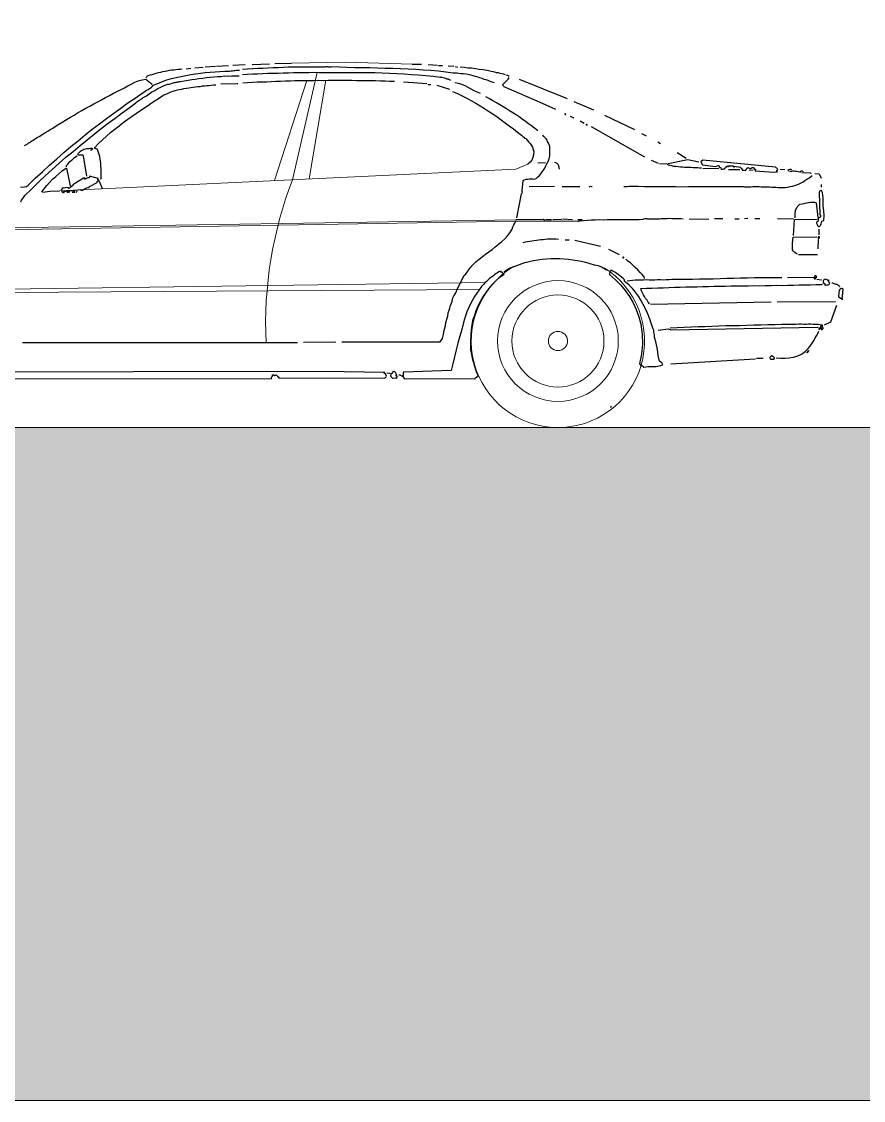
# Model space of a CAD drawing. Header units: metres. Extents: x -45 to 1930, y -347 to 488.
# Drawn here: x 180.953 to 184.207, y -146.249 to -142.077 of the extents above; entities that cross this region are included whole.
import ezdxf

# ---------------------------------------------------------------- set-up
doc = ezdxf.new("R2010")
doc.units = ezdxf.units.M
doc.layers.add('FLOATINGWINDOWS', color=2, linetype='Continuous', plot=False)
doc.layers.add('SRAFY', color=3, linetype='Continuous')
doc.layers.add('ZDIVO', color=1, linetype='Continuous')

# ---------------------------------------------------------------- blocks, each defined once
blk = doc.blocks.new('BMW5-BOK')
at = {"lineweight": 0}
for p, q in [((2.5086, 0.9502), (2.6337, 1.3373)), ((2.6739, 1.3675), (2.5791, 0.9536)), ((2.6435, 0.9566), (2.7071, 1.338)), ((3.4414, 0.9944), (3.4888, 1.014)), ((1.6779, 0.9108), (3.4414, 0.9944)), ((3.4421, 0.7929), (1.4567, 0.7598)), ((3.4429, 0.7977), (1.4711, 0.7676)), ((3.3241, 0.556), (1.472, 0.5299)), ((1.4718, 0.5172), (3.3004, 0.5284))]:
    blk.add_line(p, q, dxfattribs=at)
for points in [[(1.5266, 0.9256), (1.5346, 0.9247), (1.5426, 0.9254), (1.5506, 0.9276), (1.557, 0.9324), (1.5845, 0.9591), (1.6119, 0.9843), (1.6394, 1.0094), (1.6676, 1.0337), (1.695, 1.0581), (1.7224, 1.0817), (1.7499, 1.1044), (1.7773, 1.1264), (1.8047, 1.1484), (1.8321, 1.1696), (1.8602, 1.1907), (1.8876, 1.2111), (1.915, 1.2307), (1.9424, 1.2503), (1.9705, 1.269), (1.9979, 1.2878), (2.0035, 1.2917), (2.0091, 1.2956), (2.0148, 1.2996), (2.0204, 1.3027), (2.026, 1.3066), (2.0317, 1.3105), (2.0365, 1.3144), (2.0406, 1.3192), (2.0582, 1.3261), (2.0758, 1.3331), (2.0935, 1.3392), (2.1111, 1.3446), (2.1295, 1.3491), (2.1479, 1.3529), (2.1662, 1.3566), (2.1854, 1.3604), (2.2038, 1.3633), (2.223, 1.3654), (2.2413, 1.3676), (2.2605, 1.3689), (2.2797, 1.3703), (2.298, 1.3716), (2.3172, 1.373), (2.3355, 1.3736), (2.3411, 1.3743), (2.3467, 1.375), (2.3515, 1.3757), (2.3563, 1.3764), (2.3619, 1.3772), (2.3667, 1.3771), (2.3715, 1.3771), (2.3742, 1.3766)], [(2.0114, 1.3475), (2.0138, 1.3498), (2.0155, 1.3522), (2.0179, 1.3546), (2.0211, 1.3561), (2.0283, 1.3584), (2.0363, 1.3607), (2.0443, 1.363), (2.0523, 1.3653), (2.0603, 1.3676), (2.0691, 1.3691), (2.0771, 1.3713), (2.0859, 1.3728), (2.0939, 1.3751), (2.1027, 1.3766), (2.1107, 1.3781), (2.1195, 1.3788), (2.1275, 1.3803), (2.1363, 1.3809), (2.1443, 1.3816), (2.1522, 1.3823)], [(2.1681, 1.3821), (2.1857, 1.3851)], [(2.2017, 1.3864), (2.2336, 1.3892)], [(2.2416, 1.3899), (2.2816, 1.3926)], [(2.2855, 1.3925), (2.331, 1.3951)], [(2.3478, 1.3965), (2.3957, 1.3991)], [(3.3589, 1.3275), (3.351, 1.3308), (3.3431, 1.3333), (3.3351, 1.3365), (3.3272, 1.3391), (3.3192, 1.3416), (3.3113, 1.3448), (3.3034, 1.3473), (3.2962, 1.3506), (3.2867, 1.3532), (3.2772, 1.3557), (3.2676, 1.3574), (3.2581, 1.3599), (3.2485, 1.3616), (3.239, 1.3625), (3.2294, 1.3634), (3.2198, 1.3636), (3.2151, 1.3652), (3.2103, 1.3661), (3.2055, 1.3654), (3.1999, 1.3654), (3.1712, 1.369), (3.1426, 1.3726), (3.1131, 1.3754), (3.0844, 1.3773), (3.0549, 1.3793), (3.0255, 1.3805), (2.996, 1.3817), (2.9665, 1.3829), (2.937, 1.384), (2.9067, 1.3844), (2.8772, 1.3856), (2.8477, 1.386), (2.8182, 1.3864), (2.7887, 1.3876), (2.7592, 1.3887), (2.7297, 1.3899), (2.7265, 1.3892), (2.7225, 1.3884), (2.7201, 1.3885), (2.7169, 1.3893), (2.7138, 1.3901), (2.7106, 1.3902), (2.7074, 1.3894), (2.7042, 1.3887), (2.6842, 1.3889), (2.6635, 1.3892), (2.6436, 1.3886), (2.6236, 1.3889), (2.6037, 1.3884), (2.5837, 1.3886), (2.5638, 1.3881), (2.5438, 1.3876), (2.5239, 1.3862), (2.504, 1.3857), (2.484, 1.3852), (2.464, 1.3838), (2.4441, 1.3833), (2.4249, 1.382), (2.405, 1.3806), (2.385, 1.3793)], [(2.4228, 1.3987), (2.4898, 1.401)], [(2.5098, 1.4032), (2.5752, 1.4047)], [(3.0409, 1.4002), (3.0776, 1.3997)], [(3.1389, 1.3957), (3.103, 1.3978)], [(3.1429, 1.3949), (3.1588, 1.3947)], [(3.2026, 1.3909), (3.1803, 1.392)], [(3.2074, 1.3908), (3.2169, 1.3883)], [(3.4016, 1.3596), (3.3952, 1.3613), (3.3881, 1.363), (3.3817, 1.3647), (3.3746, 1.3663), (3.3674, 1.3672), (3.3603, 1.3689), (3.3539, 1.3706), (3.3467, 1.3723), (3.3308, 1.3757), (3.3157, 1.3783), (3.3006, 1.3801), (3.2863, 1.3827), (3.2711, 1.3845), (3.2568, 1.3854), (3.2425, 1.3872), (3.2273, 1.3882)], [(1.5283, 0.8681), (1.5315, 0.8745), (1.5364, 0.8808), (1.5405, 0.8863), (1.5445, 0.8926), (1.5704, 0.9186), (1.5962, 0.9438), (1.6229, 0.969), (1.6495, 0.9934), (1.6761, 1.0169), (1.7028, 1.0405), (1.7302, 1.0632), (1.7576, 1.086), (1.785, 1.108), (1.8116, 1.13), (1.839, 1.1511), (1.8664, 1.1715), (1.893, 1.1919), (1.9203, 1.2123), (1.9469, 1.2319), (1.9735, 1.2507), (1.9775, 1.2546), (1.9807, 1.2578), (1.9848, 1.2601), (1.988, 1.2624), (1.992, 1.2648), (1.9952, 1.2663), (1.9984, 1.2687), (2.0016, 1.271), (2.0137, 1.278), (2.025, 1.2859), (2.0354, 1.2929), (2.0467, 1.2991), (2.0579, 1.3062), (2.07, 1.3116), (2.0828, 1.3178), (2.0964, 1.3224), (2.1028, 1.3231), (2.1076, 1.3247), (2.1132, 1.3262), (2.118, 1.3277), (2.1213, 1.3293), (2.1253, 1.33), (2.1284, 1.3308), (2.1324, 1.3307), (2.1356, 1.3315), (2.1396, 1.3322), (2.1428, 1.333), (2.146, 1.3337), (2.1604, 1.3359), (2.1748, 1.3381), (2.1891, 1.3404), (2.2027, 1.3426), (2.2171, 1.3448), (2.2315, 1.3462), (2.2459, 1.3484), (2.2602, 1.3498), (2.2746, 1.3512), (2.2882, 1.3526), (2.3026, 1.3532), (2.3169, 1.3546), (2.3305, 1.3545), (2.3448, 1.3551), (2.3592, 1.3549), (2.3728, 1.3547)], [(1.5422, 1.0864), (1.5479, 1.0888), (1.5527, 1.0911), (1.5575, 1.0942), (1.5615, 1.0973), (1.5664, 1.1005), (1.5712, 1.1044), (1.576, 1.1067), (1.5808, 1.1099), (1.5913, 1.1161), (1.6018, 1.1224), (1.6114, 1.1286), (1.6218, 1.1348), (1.6323, 1.1411), (1.6419, 1.1473), (1.6516, 1.1528), (1.6612, 1.159), (1.6757, 1.1684), (1.691, 1.177), (1.7055, 1.1864), (1.7207, 1.195), (1.7352, 1.2035), (1.7505, 1.2129), (1.7649, 1.2215), (1.7802, 1.2301), (1.7955, 1.2378), (1.8107, 1.2464), (1.826, 1.255), (1.8405, 1.2628), (1.8557, 1.2713), (1.8718, 1.2791), (1.887, 1.2877), (1.9023, 1.2955), (1.9159, 1.3017), (1.9288, 1.3087), (1.9424, 1.3165), (1.9553, 1.3235), (1.9689, 1.3305), (1.9826, 1.3359), (1.997, 1.3397), (2.0114, 1.3419), (2.0311, 1.3265), (2.0319, 1.3257), (2.0334, 1.3249), (2.0342, 1.3233), (2.035, 1.3216)], [(3.19, 1.3377), (3.1852, 1.3393), (3.1805, 1.3418), (3.1757, 1.3426), (3.1709, 1.3443), (3.1662, 1.3459), (3.1606, 1.3468), (3.1558, 1.3485), (3.1502, 1.3493), (3.1224, 1.3529), (3.0937, 1.3557), (3.0658, 1.3576), (3.038, 1.3596), (3.01, 1.3615), (2.9814, 1.3635), (2.9535, 1.3639), (2.9256, 1.365), (2.8977, 1.3662), (2.8698, 1.3666), (2.8419, 1.3669), (2.8139, 1.3665), (2.786, 1.3668), (2.7573, 1.3672), (2.7294, 1.3668), (2.7015, 1.3672), (2.6815, 1.3674), (2.6616, 1.3677), (2.6417, 1.3671), (2.6218, 1.3674), (2.6026, 1.3669), (2.5826, 1.3663), (2.5627, 1.3658), (2.5428, 1.366), (2.5228, 1.3647), (2.5037, 1.3642), (2.4837, 1.3636), (2.4638, 1.3631), (2.4438, 1.3617), (2.4247, 1.3612), (2.4047, 1.3599), (2.3848, 1.3593)], [(2.3868, 1.3282), (2.4051, 1.3296), (2.4235, 1.3301), (2.4418, 1.3315), (2.4602, 1.332), (2.4777, 1.3326), (2.4961, 1.3339), (2.5145, 1.3345), (2.5328, 1.3351), (2.5512, 1.3356), (2.5695, 1.3362), (2.5878, 1.3367), (2.6062, 1.3365), (2.6245, 1.3371), (2.6429, 1.3376), (2.6612, 1.3374), (2.6796, 1.338), (2.6979, 1.3377), (2.7163, 1.3383), (2.7346, 1.338), (2.7529, 1.3378), (2.7713, 1.3383), (2.7896, 1.3381), (2.808, 1.3378), (2.8263, 1.3376), (2.8446, 1.3374), (2.863, 1.3371), (2.8813, 1.3369), (2.8997, 1.3366), (2.918, 1.3364), (2.9364, 1.3354), (2.9547, 1.3351), (2.973, 1.3349)], [(3.5968, 1.2247), (3.5445, 1.2477), (3.397, 1.3126), (3.3954, 1.3142), (3.3939, 1.3167), (3.3923, 1.3191), (3.3916, 1.3215), (3.4118, 1.3427), (3.4158, 1.349)], [(3.4064, 1.358), (3.4072, 1.358), (3.4088, 1.3579), (3.4104, 1.3579), (3.4119, 1.3571), (3.4127, 1.3563), (3.4127, 1.3555), (3.4143, 1.3547), (3.4159, 1.3539)], [(3.642, 1.2663), (3.4556, 1.3406)], [(1.8364, 0.955), (1.8364, 0.955), (1.8372, 0.9566), (1.8389, 0.9574), (1.8396, 0.9582), (1.8392, 0.9861), (1.838, 1.0156), (1.8336, 1.0436), (1.8252, 1.07), (1.8236, 1.0716), (1.8212, 1.0724), (1.8188, 1.0733), (1.8156, 1.0741), (1.8149, 1.0741), (1.8149, 1.0749), (1.8149, 1.0765), (1.8141, 1.0781), (1.8287, 1.0931), (1.844, 1.108), (1.8602, 1.1221), (1.8755, 1.1355), (1.8916, 1.1489), (1.9085, 1.1622), (1.9246, 1.1748), (1.9415, 1.1873), (1.9585, 1.199), (1.9753, 1.2108), (1.993, 1.2225), (2.0099, 1.2342), (2.0268, 1.2452), (2.0437, 1.2569), (2.0606, 1.2679), (2.0775, 1.2788), (2.0847, 1.2827), (2.0928, 1.2858), (2.1008, 1.2897), (2.1088, 1.2928), (2.1168, 1.2958), (2.1248, 1.2981), (2.1336, 1.3004), (2.1416, 1.3019), (2.1504, 1.3034), (2.1592, 1.3057), (2.1688, 1.3071), (2.1776, 1.3086), (2.1863, 1.3101), (2.1951, 1.3108), (2.2039, 1.3122), (2.2127, 1.3137), (2.2215, 1.3144), (2.2303, 1.3159), (2.2391, 1.3166), (2.247, 1.3173), (2.2558, 1.318), (2.2646, 1.3194), (2.2734, 1.3201), (2.2822, 1.3208)], [(2.3022, 1.3237), (2.3644, 1.3253), (2.3644, 1.3253), (2.366, 1.3261), (2.3668, 1.3261), (2.3668, 1.3261)], [(3.0981, 1.3237), (3.0081, 1.3312)], [(3.1021, 1.322), (3.114, 1.3219)], [(3.1863, 1.3026), (3.1379, 1.3176)], [(3.1974, 1.2945), (3.2164, 1.2863), (3.2346, 1.2773), (3.2529, 1.2683), (3.2703, 1.2585), (3.2877, 1.2494), (3.3043, 1.2389), (3.321, 1.2291), (3.3368, 1.2185), (3.3534, 1.2079), (3.3692, 1.1966), (3.385, 1.1852), (3.4008, 1.1738), (3.4166, 1.1616), (3.4324, 1.1503), (3.4482, 1.1373), (3.4639, 1.1251), (3.4687, 1.1211), (3.4726, 1.1178), (3.4758, 1.1146), (3.4805, 1.1122), (3.486, 1.1065), (3.4915, 1.1001), (3.497, 1.0936), (3.5025, 1.0863), (3.5064, 1.0791), (3.5095, 1.0703), (3.511, 1.0615), (3.5108, 1.0512), (3.5075, 1.0392), (3.5034, 1.0289), (3.4977, 1.021), (3.4888, 1.014)], [(3.3058, 1.2867), (3.2931, 1.2916), (3.2812, 1.2974), (3.2693, 1.3039), (3.2574, 1.3104), (3.2455, 1.3162), (3.2328, 1.3219), (3.2201, 1.3261), (3.2066, 1.3287)], [(3.5264, 1.1427), (3.5145, 1.1524), (3.5027, 1.1613), (3.4909, 1.1702), (3.479, 1.1791), (3.4671, 1.1881), (3.4553, 1.1962), (3.4427, 1.2044), (3.4308, 1.2125), (3.4181, 1.2198), (3.4055, 1.228), (3.3928, 1.2353), (3.3801, 1.2435), (3.3667, 1.2508), (3.3532, 1.2582), (3.3398, 1.2663), (3.3263, 1.2737)], [(3.7435, 1.222), (3.6674, 1.2541)], [(3.6349, 1.2058), (3.6349, 1.2066), (3.6341, 1.2074), (3.6325, 1.2082), (3.6309, 1.2091), (3.6317, 1.2075), (3.6325, 1.2067), (3.6333, 1.2059), (3.6349, 1.2058)], [(3.6666, 1.1919), (3.6666, 1.1919), (3.665, 1.1927), (3.6642, 1.1927), (3.6634, 1.1927), (3.6531, 1.1984)], [(3.7062, 1.1714), (3.6903, 1.1796)], [(3.902, 1.1465), (3.7863, 1.2023)], [(3.7181, 1.1649), (3.7173, 1.1657), (3.7173, 1.1665), (3.7157, 1.1673), (3.7141, 1.1681), (3.7141, 1.1665), (3.7149, 1.1657), (3.7165, 1.1649), (3.7181, 1.1649)], [(3.9413, 1.0407), (3.7339, 1.1575)], [(3.9472, 1.122), (3.929, 1.131)], [(3.4454, 0.8056), (3.4634, 0.8995), (3.465, 0.9003), (3.4658, 0.9018), (3.4666, 0.9034), (3.4674, 0.905), (3.4667, 0.9066), (3.4667, 0.9082), (3.4667, 0.909), (3.4659, 0.9106), (3.4704, 0.9504), (3.4761, 0.9535), (3.4816, 0.9551), (3.4881, 0.9558), (3.4944, 0.9565), (3.5008, 0.9564), (3.508, 0.9563), (3.5144, 0.9562), (3.5208, 0.9577), (3.5264, 0.964), (3.5329, 0.9703), (3.5386, 0.9767), (3.5442, 0.9837), (3.5491, 0.9909), (3.554, 0.9987), (3.5581, 1.0067), (3.5614, 1.0154), (3.5696, 1.0296), (3.5738, 1.0455), (3.574, 1.0631), (3.5734, 1.0814), (3.5703, 1.0878), (3.568, 1.0943), (3.5649, 1.1007), (3.5626, 1.1063), (3.5587, 1.1111), (3.5555, 1.1159), (3.5508, 1.1208), (3.5461, 1.1256)], [(4.0018, 1.0926), (3.9907, 1.0983)], [(1.7055, 1.0038), (1.7055, 1.0046), (1.7055, 1.0062), (1.7055, 1.007), (1.7055, 1.0078), (1.7096, 1.0133), (1.7136, 1.0188), (1.7185, 1.0235), (1.7233, 1.0282), (1.729, 1.0329), (1.7346, 1.0377), (1.7403, 1.0416), (1.7459, 1.0455)], [(1.784, 0.9669), (1.7714, 1.0459), (1.7706, 1.0468), (1.7699, 1.0476), (1.769, 1.0476), (1.7683, 1.0484), (1.7515, 1.0478), (1.7515, 1.0478), (1.7507, 1.0486), (1.7499, 1.0494), (1.7492, 1.051), (1.7516, 1.0558), (1.7549, 1.0605), (1.7589, 1.0636), (1.7629, 1.0668), (1.7677, 1.0691), (1.7726, 1.0715), (1.7782, 1.073), (1.7838, 1.0745), (1.7893, 1.0744), (1.7933, 1.0744), (1.7973, 1.0751), (1.8013, 1.0759), (1.8029, 1.0751), (1.8037, 1.0742), (1.8053, 1.0726), (1.8052, 1.071), (1.8036, 1.0695), (1.802, 1.0687), (1.7996, 1.0671), (1.798, 1.0656)], [(4.1008, 1.0355), (4.066, 1.0575)], [(3.5271, 1.019), (3.5567, 1.0194)], [(3.6106, 0.9948), (3.6083, 1.0076), (3.6052, 1.0124), (3.6013, 1.0165), (3.5965, 1.0189), (3.591, 1.0198)], [(3.9929, 1.0161), (3.9659, 1.0284)], [(3.9976, 1.0145), (4.0256, 1.0165)], [(4.1601, 0.998), (4.1521, 0.9981), (4.1442, 0.999), (4.1354, 0.9991), (4.1274, 0.9992), (4.1195, 1.0001), (4.1107, 1.0003), (4.1027, 1.0004), (4.094, 1.0013), (4.086, 1.0014), (4.078, 1.0023), (4.0692, 1.0032), (4.0613, 1.0041), (4.0533, 1.005), (4.0454, 1.0067), (4.0374, 1.0084), (4.0295, 1.0109), (4.0295, 1.0125), (4.0295, 1.0141), (4.0303, 1.0156), (4.0312, 1.0164), (4.1071, 1.0314), (4.1493, 1.0229)], [(4.439, 0.9824), (4.4534, 0.9838), (4.4526, 0.9838), (4.4518, 0.9838), (4.4502, 0.9846), (4.4494, 0.9854), (4.4551, 0.9933), (4.4536, 0.9958), (4.4512, 0.9982), (4.4488, 0.9998), (4.4457, 1.0015), (4.1653, 1.029), (4.1572, 1.0228), (4.1635, 1.0115), (4.2144, 1.0045), (4.2248, 1.0083), (4.2264, 1.0075), (4.228, 1.0067), (4.228, 1.0043), (4.2287, 1.0019), (4.2303, 1.0011), (4.2311, 1.0011), (4.2327, 1.0002), (4.2343, 0.9994), (4.2343, 0.9978), (4.2351, 0.9978), (4.2351, 0.9978), (4.2342, 0.9962), (4.2382, 0.9946), (4.2422, 0.9946), (4.2462, 0.9953), (4.2502, 0.9952), (4.2494, 0.9976), (4.2502, 0.9984), (4.2518, 1), (4.2542, 1.0008), (4.2551, 1.0015), (4.2559, 1.0031), (4.2559, 1.0047), (4.2567, 1.0063), (4.2583, 1.0063), (4.2599, 1.0055), (4.2615, 1.0047), (4.2622, 1.0039), (4.2655, 1.007), (4.2703, 1.0077), (4.2751, 1.0077), (4.2798, 1.0076), (4.283, 1.0068), (4.2838, 1.0051), (4.2846, 1.0028), (4.2853, 1.0004), (4.2862, 1.0011), (4.2862, 1.0027), (4.2862, 1.0043), (4.2862, 1.0059), (4.3101, 1.0016), (4.3109, 1.0008), (4.3117, 1), (4.3124, 0.9984), (4.3132, 0.9976), (4.314, 0.996), (4.3148, 0.9952), (4.3172, 0.9951), (4.3188, 0.9943), (4.3188, 0.9927), (4.3187, 0.9919), (4.3179, 0.9911), (4.3163, 0.9904), (4.3315, 0.9894), (4.3307, 0.9918), (4.3315, 0.9934), (4.3331, 0.9941), (4.3355, 0.9949), (4.3388, 1.0013), (4.3483, 0.9972), (4.3499, 0.9971), (4.3515, 0.9979), (4.3531, 0.9987), (4.3539, 1.0002), (4.3555, 1.001), (4.3579, 1.001), (4.3595, 1.001), (4.3619, 1.0001), (4.3619, 1.0001), (4.3619, 0.9985), (4.3619, 0.9978), (4.3627, 0.997), (4.3634, 0.9954), (4.3642, 0.9945), (4.3666, 0.9945), (4.3682, 0.9937), (4.369, 0.9921), (4.3682, 0.9913), (4.3674, 0.9897), (4.3673, 0.9881), (4.439, 0.9824)], [(1.6093, 0.9069), (1.6182, 0.9188), (1.6288, 0.9306), (1.6393, 0.9432), (1.6514, 0.955), (1.6635, 0.9661), (1.6764, 0.977), (1.6885, 0.9873), (1.7006, 0.9967), (1.7022, 0.9974), (1.7038, 0.9982), (1.7046, 0.9982), (1.7054, 0.9982), (1.7197, 0.9302)], [(1.6922, 0.9043), (1.6938, 0.9042), (1.6946, 0.905), (1.6962, 0.905), (1.6978, 0.905), (1.697, 0.9058), (1.6954, 0.9066), (1.6938, 0.9066), (1.6931, 0.9082), (1.7577, 0.9162), (1.7585, 0.9146), (1.7601, 0.9137), (1.7625, 0.9129), (1.7641, 0.9121), (1.7673, 0.9136), (1.7705, 0.9152), (1.7737, 0.9175), (1.7769, 0.9191), (1.7802, 0.9214), (1.7834, 0.9222), (1.7874, 0.923), (1.7921, 0.9229), (1.7929, 0.9237), (1.7929, 0.9245), (1.7938, 0.9253), (1.7938, 0.9269), (1.8235, 0.9432), (1.8235, 0.944), (1.8235, 0.9448), (1.8236, 0.9464), (1.8244, 0.948), (1.826, 0.948), (1.8276, 0.9488), (1.8284, 0.9487), (1.83, 0.9487), (1.8308, 0.9503), (1.83, 0.9519), (1.8276, 0.9527), (1.8268, 0.9535), (1.826, 0.9544), (1.8261, 0.956), (1.8269, 0.9567), (1.8269, 0.9583), (1.7943, 0.9667), (1.7943, 0.9659), (1.7943, 0.9651), (1.7935, 0.9635), (1.7934, 0.9628), (1.7927, 0.962), (1.791, 0.9612), (1.7887, 0.9612), (1.7871, 0.9612), (1.7766, 0.955), (1.775, 0.9558), (1.775, 0.9566), (1.7758, 0.9582), (1.7767, 0.959), (1.7751, 0.959), (1.7743, 0.959), (1.7727, 0.959), (1.7711, 0.9591), (1.7293, 0.9333), (1.7293, 0.9325), (1.7293, 0.9317), (1.7292, 0.9301), (1.7276, 0.9293), (1.7276, 0.9293), (1.726, 0.9286), (1.7252, 0.9277), (1.7244, 0.9278), (1.714, 0.9199), (1.7131, 0.9199), (1.7124, 0.9208), (1.7116, 0.9223), (1.7124, 0.9239), (1.6868, 0.9203), (1.6868, 0.9203), (1.6884, 0.9211), (1.6892, 0.9218), (1.6901, 0.9218), (1.69, 0.9186), (1.6884, 0.9171), (1.686, 0.9155), (1.6844, 0.9132), (1.6851, 0.9107), (1.6867, 0.9083), (1.6883, 0.9059), (1.6906, 0.9043), (1.6906, 0.9043), (1.6914, 0.9043), (1.6922, 0.9043), (1.6922, 0.9043)], [(3.8601, 0.9278), (3.8665, 0.9277), (3.8737, 0.9276), (3.8801, 0.9283), (3.8872, 0.9282), (3.8944, 0.9289), (3.9008, 0.9289), (3.908, 0.9288), (3.9144, 0.9279), (3.9391, 0.9275), (3.963, 0.9272), (3.9877, 0.9269), (4.0116, 0.9274), (4.0364, 0.9271), (4.0603, 0.9268), (4.085, 0.9265), (4.1089, 0.9269), (4.1337, 0.9266), (4.1576, 0.9271), (4.1823, 0.9268), (4.2062, 0.9273), (4.231, 0.9269), (4.2549, 0.9274), (4.2796, 0.9271), (4.3043, 0.9276), (4.3099, 0.9267), (4.3147, 0.9266), (4.3203, 0.9266), (4.325, 0.9257), (4.333, 0.9264), (4.3418, 0.9263), (4.3498, 0.9262), (4.3585, 0.9269), (4.3665, 0.9268), (4.3745, 0.9267), (4.3825, 0.9266), (4.3905, 0.9265), (4.3984, 0.9263), (4.4064, 0.9262), (4.4152, 0.9261), (4.4232, 0.926), (4.4311, 0.9251), (4.4391, 0.925), (4.4471, 0.9249), (4.455, 0.924), (4.4646, 0.9231), (4.4749, 0.9229), (4.4845, 0.9236), (4.4933, 0.9251), (4.5029, 0.9266), (4.5117, 0.9289), (4.5205, 0.9311), (4.5285, 0.9342), (4.5373, 0.9381), (4.5446, 0.942), (4.5526, 0.9459), (4.5598, 0.9505), (4.5671, 0.9552), (4.5743, 0.9599), (4.5807, 0.9646), (4.5872, 0.9701)], [(4.1649, 0.9971), (4.2263, 0.9987)], [(4.2645, 0.9934), (4.3084, 0.9929)], [(4.3442, 0.99), (4.3594, 0.9922)], [(4.4814, 0.9922), (4.4639, 0.9932)], [(4.4981, 0.9864), (4.4965, 0.9872), (4.4957, 0.988), (4.4958, 0.9888), (4.495, 0.9904), (4.4966, 0.9936), (4.5006, 0.9943), (4.5046, 0.9943), (4.5078, 0.9927)], [(4.5013, 0.9848), (4.5053, 0.9863), (4.5093, 0.9871), (4.5133, 0.9878), (4.5181, 0.9877), (4.5228, 0.9869), (4.5276, 0.986), (4.5332, 0.9852), (4.5379, 0.9843)], [(4.5435, 0.9826), (4.5427, 0.9827), (4.5419, 0.9834), (4.5419, 0.985), (4.5419, 0.9858), (4.5444, 0.9874), (4.5475, 0.9874), (4.5507, 0.9865), (4.5531, 0.9857)], [(4.5475, 0.981), (4.5809, 0.9806), (4.5818, 0.9806), (4.5825, 0.9797), (4.5833, 0.9781), (4.5841, 0.9781)], [(4.6237, 0.9577), (4.6175, 0.9721), (4.6175, 0.9721), (4.6168, 0.9729), (4.6159, 0.9737), (4.6152, 0.9746), (4.5984, 0.9756)], [(1.8444, 0.9187), (1.8331, 0.9463)], [(3.4933, 0.927), (3.5914, 0.9281)], [(3.6209, 0.9277), (3.6894, 0.9276)], [(3.7253, 0.9264), (3.7285, 0.9271), (3.7309, 0.9279), (3.7341, 0.927), (3.7373, 0.927)], [(4.6233, 0.9242), (4.6242, 0.9345)], [(1.6125, 0.9053), (1.642, 0.9089), (1.6779, 0.9108)], [(1.7066, 0.9049), (1.709, 0.9048), (1.7114, 0.9056), (1.7138, 0.9064), (1.7161, 0.9056), (1.7066, 0.9049)], [(1.7273, 0.9054), (1.7377, 0.9053), (1.7377, 0.9061), (1.7369, 0.9069), (1.7353, 0.9069), (1.7337, 0.9077), (1.7265, 0.9054), (1.7265, 0.9054), (1.7273, 0.9054), (1.7273, 0.9054), (1.7273, 0.9054)], [(1.7433, 0.9052), (1.7433, 0.906), (1.7441, 0.9068), (1.7449, 0.9068), (1.7465, 0.9075), (1.7449, 0.9076), (1.7433, 0.906), (1.7425, 0.9044), (1.7433, 0.9052)], [(4.6149, 0.7728), (4.6165, 0.7744), (4.619, 0.7767), (4.6206, 0.7791), (4.6222, 0.7823), (4.6248, 0.7926), (4.6328, 0.7957), (4.6338, 0.814), (4.6325, 0.8332), (4.6303, 0.8523), (4.6306, 0.8723), (4.6299, 0.8834), (4.6293, 0.8938), (4.6278, 0.9034), (4.6239, 0.9122), (4.6207, 0.9123), (4.6183, 0.9107), (4.6159, 0.9075), (4.6143, 0.9044), (4.6171, 0.8182), (4.6195, 0.8158), (4.6194, 0.8134), (4.6194, 0.8102), (4.6186, 0.807), (4.617, 0.8071), (4.6162, 0.8071), (4.6146, 0.8063), (4.613, 0.8063), (4.6113, 0.8039), (4.6113, 0.8007), (4.6113, 0.7976), (4.6104, 0.7952), (4.6096, 0.7936), (4.6088, 0.792), (4.6072, 0.7912), (4.6048, 0.7897), (4.6047, 0.7849), (4.6063, 0.7801), (4.6086, 0.7761), (4.6125, 0.7728), (4.6125, 0.7728), (4.6141, 0.7728), (4.6149, 0.7728), (4.6149, 0.7728)], [(4.5213, 0.8059), (4.5215, 0.8203), (4.5232, 0.8346), (4.529, 0.8481), (4.5395, 0.8591), (4.5483, 0.8606), (4.5563, 0.8621), (4.5651, 0.8635), (4.5731, 0.865), (4.5811, 0.8665), (4.589, 0.8664), (4.5962, 0.8663), (4.6034, 0.8646), (4.6098, 0.8079)], [(2.77, 0.3263), (3.1489, 0.327), (3.1586, 0.3388), (3.1628, 0.3547), (3.1654, 0.3722), (3.1696, 0.3881), (3.1714, 0.4017), (3.1747, 0.4144), (3.1789, 0.4263), (3.1806, 0.439), (3.1847, 0.4485), (3.1872, 0.4573), (3.1898, 0.4668), (3.1939, 0.4755), (3.1956, 0.4835), (3.1973, 0.4906), (3.1989, 0.497), (3.2022, 0.5041), (3.2063, 0.5096), (3.2104, 0.516), (3.2128, 0.5215), (3.2137, 0.5271), (3.2423, 0.5833), (3.2439, 0.5841), (3.2447, 0.5849), (3.2464, 0.5857), (3.248, 0.5865), (3.2561, 0.5999), (3.2659, 0.6126), (3.2764, 0.6244), (3.2877, 0.6354), (3.2998, 0.6456), (3.3119, 0.6558), (3.3248, 0.6652), (3.3376, 0.6746), (3.3505, 0.684), (3.3626, 0.6942), (3.3755, 0.7036), (3.3876, 0.7146), (3.3989, 0.7249), (3.4094, 0.7367), (3.4192, 0.7485), (3.4281, 0.762), (3.4306, 0.7707), (3.4339, 0.7786), (3.438, 0.7858), (3.4421, 0.7929), (3.6215, 0.7945), (3.6837, 0.7929), (3.6845, 0.7929), (3.6853, 0.7937), (3.6869, 0.7945), (3.6893, 0.7944), (3.7037, 0.7959), (3.7188, 0.7973), (3.734, 0.7978), (3.7492, 0.7984), (3.7643, 0.799), (3.7803, 0.7988), (3.7954, 0.7994), (3.8114, 0.7992), (3.8266, 0.7998), (3.8425, 0.7996), (3.8577, 0.7994), (3.8736, 0.7992), (3.8888, 0.7998), (3.9039, 0.7996), (3.9191, 0.8002), (3.9342, 0.8008), (3.9374, 0.8024), (3.9414, 0.8031), (3.9446, 0.8031), (3.9478, 0.803), (3.951, 0.8022), (3.9542, 0.8022), (3.9574, 0.8021), (3.9606, 0.8021), (3.9685, 0.802), (3.9757, 0.8019), (3.9829, 0.8018), (3.9901, 0.8025), (3.9973, 0.8024), (4.0036, 0.8031), (4.0108, 0.803), (4.018, 0.8029), (4.0276, 0.8036), (4.0364, 0.8042), (4.0451, 0.8041), (4.0539, 0.804), (4.0627, 0.8031), (4.0714, 0.803), (4.0794, 0.8029), (4.0882, 0.8028)], [(3.4429, 0.7977), (3.4429, 0.7977), (3.4445, 0.7992), (3.4453, 0.8), (3.4453, 0.8), (3.5482, 0.8003), (3.549, 0.8003), (3.5506, 0.7995), (3.5514, 0.7978), (3.5513, 0.7962)], [(3.5562, 0.8002), (3.5793, 0.7999)], [(3.5849, 0.7982), (3.5849, 0.7982), (3.5857, 0.799), (3.5857, 0.7998), (3.5857, 0.7998), (3.6184, 0.801), (3.6184, 0.801), (3.6192, 0.8001), (3.6192, 0.7993), (3.6192, 0.7993)], [(3.6615, 0.7988), (3.624, 0.8009)], [(3.6814, 0.8001), (3.6989, 0.7999)], [(4.1121, 0.8025), (4.1879, 0.8015)], [(4.2094, 0.8036), (4.2421, 0.8032)], [(4.2892, 0.8025), (4.3059, 0.8023)], [(4.3258, 0.8029), (4.3394, 0.8043)], [(4.3657, 0.8039), (4.3856, 0.8037)], [(4.5156, 0.8004), (4.4534, 0.8028)], [(4.5156, 0.7374), (4.5188, 0.7995), (4.6065, 0.8008)], [(4.6145, 0.7409), (4.6148, 0.7624)], [(3.4705, 0.7104), (3.4793, 0.7127), (3.4873, 0.7141), (3.4961, 0.7156), (3.5041, 0.7171), (3.5129, 0.7186), (3.5217, 0.7201), (3.5297, 0.7215), (3.5384, 0.7222), (3.5472, 0.7229), (3.556, 0.7236), (3.564, 0.7243), (3.5728, 0.725), (3.5815, 0.7249), (3.5903, 0.7248), (3.5983, 0.7247), (3.607, 0.7237)], [(3.6325, 0.721), (3.6485, 0.7208)], [(3.7694, 0.6953), (3.67, 0.7189)], [(4.5314, 0.6654), (4.5258, 0.6679), (4.5203, 0.6719), (4.5156, 0.6768), (4.5117, 0.6824), (4.5118, 0.6952), (4.5112, 0.7079), (4.5122, 0.7199), (4.5147, 0.7318), (4.6056, 0.733)], [(4.6119, 0.725), (4.6127, 0.7258), (4.6143, 0.7273), (4.6152, 0.7289), (4.616, 0.7305), (4.616, 0.7321), (4.6152, 0.7329), (4.6136, 0.7329), (4.612, 0.733), (4.6112, 0.7321), (4.6104, 0.7298), (4.6103, 0.7274), (4.6111, 0.725), (4.6111, 0.725), (4.6119, 0.725), (4.6119, 0.725), (4.6119, 0.725)], [(4.6106, 0.6867), (4.6119, 0.721)], [(1.1764, 0.1829), (2.4994, 0.1847), (2.4979, 0.1872), (2.4979, 0.1895), (2.4995, 0.1919), (2.5011, 0.1943), (2.5012, 0.1959), (2.5012, 0.1967), (2.502, 0.1983), (2.5036, 0.199), (2.5052, 0.199), (2.5068, 0.1982), (2.5076, 0.1974), (2.5092, 0.1958), (2.5107, 0.1966), (2.5116, 0.1973), (2.5132, 0.1981), (2.5148, 0.1989), (2.5172, 0.1981), (2.5187, 0.1972), (2.5195, 0.1956), (2.5203, 0.194), (2.5211, 0.1924), (2.5218, 0.1916), (2.5234, 0.1916), (2.525, 0.1908), (2.5258, 0.19), (2.5266, 0.1892), (2.5266, 0.1892), (2.525, 0.1876), (2.9333, 0.1862), (2.9357, 0.187), (2.9381, 0.1886), (2.9405, 0.1909), (2.9422, 0.1941), (2.9383, 0.2029), (2.9375, 0.2029), (2.9359, 0.2037), (2.9351, 0.2046), (2.9336, 0.2054), (2.9336, 0.2062), (2.9336, 0.207), (2.9344, 0.2086), (2.936, 0.2085), (2.6992, 0.2116), (1.2246, 0.2086)], [(3.8431, 0.6624), (3.8019, 0.6837)], [(3.3972, 0.5989), (3.4061, 0.6043), (3.4149, 0.6098), (3.4246, 0.6145), (3.435, 0.6183), (3.4454, 0.6222), (3.4558, 0.626), (3.4663, 0.6299), (3.4767, 0.6337), (3.4935, 0.6375), (3.5103, 0.6413), (3.527, 0.6442), (3.5438, 0.6464), (3.5606, 0.6478), (3.5781, 0.6492), (3.5949, 0.6489), (3.6116, 0.6487), (3.6284, 0.6477), (3.6451, 0.6467), (3.6618, 0.6441), (3.6785, 0.6414), (3.6952, 0.6381), (3.7119, 0.6346), (3.7286, 0.6297), (3.7453, 0.6246), (3.7532, 0.6229), (3.7604, 0.6212), (3.7668, 0.6188), (3.7731, 0.6163), (3.7795, 0.613), (3.785, 0.6106), (3.7905, 0.6065), (3.7961, 0.6032)], [(3.8565, 0.6511), (3.8565, 0.6511), (3.8581, 0.6511), (3.8589, 0.6511), (3.8589, 0.6511), (3.8589, 0.6527), (3.8581, 0.6535), (3.8565, 0.6543), (3.8557, 0.6535), (3.8557, 0.6519), (3.8557, 0.6511), (3.8557, 0.6503), (3.8565, 0.6511)], [(3.94, 0.5718), (3.94, 0.5734), (3.9392, 0.5751), (3.9385, 0.5758), (3.9385, 0.5774), (3.9306, 0.5863), (3.922, 0.5952), (3.9133, 0.6049), (3.9039, 0.6138), (3.8944, 0.6227), (3.885, 0.6316), (3.8755, 0.6389), (3.8668, 0.6462)], [(4.5346, 0.6638), (4.6087, 0.6644)], [(3.013, 0.1852), (3.2842, 0.1833), (3.285, 0.1856), (3.2866, 0.1872), (3.289, 0.188), (3.2922, 0.1895), (3.2922, 0.1903), (3.2922, 0.1919), (3.2923, 0.1927), (3.2931, 0.1943), (3.2939, 0.1943), (3.2947, 0.1951), (3.2955, 0.1951), (3.2971, 0.1943), (3.2916, 0.2063), (3.287, 0.2183), (3.2832, 0.2311), (3.2794, 0.2447), (3.2756, 0.2575), (3.2726, 0.2711), (3.2703, 0.2839), (3.2681, 0.2975), (3.2685, 0.327), (3.2697, 0.3557), (3.2724, 0.3844), (3.2776, 0.4138), (3.2801, 0.4202), (3.2817, 0.4257), (3.2834, 0.4313), (3.2859, 0.4368), (3.2868, 0.444), (3.29, 0.4503), (3.2925, 0.4567), (3.295, 0.463), (3.304, 0.4813), (3.3146, 0.4987), (3.326, 0.5153), (3.3374, 0.5319), (3.3503, 0.5468), (3.3649, 0.5618), (3.3802, 0.576), (3.3963, 0.5885), (3.3939, 0.5894), (3.3924, 0.591), (3.3916, 0.5926), (3.3908, 0.595), (3.3892, 0.595), (3.3877, 0.5958), (3.3852, 0.5958), (3.3836, 0.5959), (3.3837, 0.5967), (3.3837, 0.5983), (3.3845, 0.5991), (3.3853, 0.599), (3.3805, 0.5983), (3.3757, 0.5968), (3.3709, 0.5936), (3.366, 0.5905), (3.3612, 0.5874), (3.3572, 0.5834), (3.3523, 0.5795), (3.3475, 0.5764), (3.3419, 0.5725), (3.3371, 0.5686), (3.3322, 0.5638), (3.3274, 0.5591), (3.3225, 0.5544), (3.3177, 0.5489), (3.3128, 0.5449), (3.3088, 0.5402), (3.2998, 0.5276), (3.2909, 0.5149), (3.2827, 0.5015), (3.2746, 0.488), (3.2672, 0.4738), (3.2599, 0.4587), (3.2532, 0.4428), (3.2475, 0.427), (3.24, 0.4008), (3.2332, 0.3745), (3.2257, 0.3483), (3.2182, 0.3213), (3.2115, 0.2951), (3.2047, 0.268), (3.198, 0.2418), (3.1921, 0.2156), (3.0078, 0.2092), (3.0069, 0.206), (3.0061, 0.2036), (3.0061, 0.2004), (3.0068, 0.198), (3.006, 0.1972), (3.006, 0.1965), (3.0052, 0.1965), (3.0044, 0.1949), (3.0106, 0.1852), (3.0114, 0.1852), (3.0122, 0.1852), (3.0122, 0.1852), (3.013, 0.1852)], [(3.9355, 0.229), (3.9443, 0.2305), (3.9539, 0.2311), (3.9635, 0.231), (3.973, 0.2309), (3.9826, 0.2316), (3.9914, 0.2322), (4.001, 0.2345), (4.0098, 0.2376), (4.0083, 0.2424), (4.0059, 0.2464), (4.0012, 0.2489), (3.9972, 0.2513), (3.9927, 0.2737), (3.9891, 0.2969), (3.9846, 0.3216), (3.9785, 0.3449), (3.9778, 0.3521), (3.9771, 0.3584), (3.9756, 0.364), (3.9749, 0.3712), (3.971, 0.3792), (3.9687, 0.3873), (3.9664, 0.3944), (3.9633, 0.4025), (3.9611, 0.4121), (3.958, 0.4209), (3.9549, 0.4289), (3.951, 0.4377), (3.9433, 0.4546), (3.9347, 0.4714), (3.9254, 0.4883), (3.916, 0.5036), (3.905, 0.5189), (3.8933, 0.5334), (3.8806, 0.5463), (3.8657, 0.5577), (3.8641, 0.5585), (3.8633, 0.5593), (3.8625, 0.5601), (3.8617, 0.5601), (3.8617, 0.5609), (3.8617, 0.5625), (3.8617, 0.5641), (3.8618, 0.5657), (3.8563, 0.5713), (3.8508, 0.577), (3.8444, 0.5819), (3.8381, 0.5867), (3.8318, 0.5908), (3.8247, 0.5957), (3.8176, 0.5998), (3.8104, 0.6039), (3.8096, 0.6023), (3.8088, 0.6015), (3.8072, 0.5999), (3.8048, 0.5991), (3.8055, 0.5951), (3.8047, 0.592), (3.8039, 0.5896), (3.8046, 0.5864), (3.8267, 0.5669), (3.8472, 0.5468), (3.8652, 0.525), (3.8817, 0.5016), (3.8957, 0.4775), (3.9073, 0.4511), (3.9173, 0.4238), (3.9249, 0.395), (3.9308, 0.3558), (3.9319, 0.3175), (3.9282, 0.2793), (3.9197, 0.2411), (3.9268, 0.2331), (3.9276, 0.2331), (3.9292, 0.2338), (3.93, 0.2346), (3.9308, 0.2346), (3.9332, 0.233), (3.9347, 0.2306), (3.9347, 0.229), (3.9355, 0.229)], [(3.8721, 0.5624), (3.8825, 0.5638), (3.8928, 0.5645), (3.9033, 0.5659), (3.9144, 0.5658), (3.9248, 0.5665), (3.936, 0.5663), (3.9463, 0.567), (3.9575, 0.5668), (3.9686, 0.5667), (3.979, 0.5666), (3.9902, 0.5672), (4.0013, 0.5671), (4.0125, 0.5669), (4.0237, 0.5676), (4.0341, 0.5682), (4.0452, 0.5689), (4.0724, 0.5685), (4.0987, 0.569), (4.125, 0.5694), (4.1521, 0.5699), (4.1784, 0.5703), (4.2048, 0.5708), (4.2319, 0.572), (4.2582, 0.5725), (4.2846, 0.5729), (4.3109, 0.5734), (4.338, 0.5738), (4.3643, 0.5751), (4.3906, 0.5747), (4.417, 0.5752), (4.4441, 0.5756), (4.4704, 0.5753)], [(3.9587, 0.4735), (3.9539, 0.4799), (3.9493, 0.4872), (3.9438, 0.4944), (3.9399, 0.5017), (3.9352, 0.5089), (3.9313, 0.5162), (3.9274, 0.5242), (3.9251, 0.5322), (3.9467, 0.5335), (3.9682, 0.534), (3.9906, 0.5353), (4.0121, 0.5358), (4.0337, 0.5371), (4.056, 0.5376), (4.0775, 0.5382), (4.0991, 0.5387), (4.1214, 0.5392), (4.1429, 0.5397), (4.1653, 0.5402), (4.1868, 0.5407), (4.2092, 0.5412), (4.2307, 0.5417), (4.253, 0.5422), (4.2746, 0.5428), (4.2969, 0.5425), (4.3184, 0.543), (4.3408, 0.5435), (4.3623, 0.544), (4.3846, 0.5437), (4.4062, 0.5442), (4.4285, 0.5447), (4.4501, 0.5452), (4.4716, 0.545), (4.4939, 0.5455), (4.5155, 0.546), (4.5378, 0.5465), (4.5593, 0.547), (4.5809, 0.5475), (4.6032, 0.548), (4.6248, 0.5486), (4.6248, 0.5486), (4.6264, 0.5493), (4.6272, 0.5501), (4.6272, 0.5501)], [(4.4927, 0.5758), (4.5924, 0.5761)], [(4.6011, 0.5712), (4.6012, 0.572), (4.602, 0.5736), (4.602, 0.5744), (4.602, 0.576), (4.602, 0.576), (4.6028, 0.5767), (4.6044, 0.5767), (4.6052, 0.5767), (4.6044, 0.5791), (4.6037, 0.5807), (4.6013, 0.5823), (4.5997, 0.5832), (4.5973, 0.5816), (4.5964, 0.5784), (4.5956, 0.5752), (4.5956, 0.5712), (4.5963, 0.5697), (4.5979, 0.5696), (4.5995, 0.5696), (4.6011, 0.5712)], [(4.6234, 0.5645), (4.6234, 0.5645), (4.6226, 0.5653), (4.6218, 0.5653), (4.6218, 0.5653), (4.6051, 0.5671)], [(4.6391, 0.5452), (4.6439, 0.5467), (4.6479, 0.5466), (4.6519, 0.5482), (4.6551, 0.5505), (4.6559, 0.5537), (4.6536, 0.5569), (4.6504, 0.5594), (4.6489, 0.5626), (4.6497, 0.5642), (4.6505, 0.5649), (4.6521, 0.5649), (4.6529, 0.5641), (4.6378, 0.5683), (4.6346, 0.5676), (4.633, 0.566), (4.6313, 0.5636), (4.6297, 0.5612), (4.6297, 0.5597), (4.6297, 0.5588), (4.6297, 0.5572), (4.6296, 0.5557), (4.636, 0.5508), (4.636, 0.55), (4.6359, 0.5484), (4.6359, 0.5468), (4.6359, 0.5452), (4.6367, 0.5452), (4.6375, 0.5452), (4.6383, 0.5452), (4.6391, 0.5452)], [(4.6948, 0.5381), (4.6948, 0.5381), (4.694, 0.5397), (4.6932, 0.5405), (4.6932, 0.5405), (4.6917, 0.5429), (4.6893, 0.5445), (4.6861, 0.5461), (4.683, 0.5478), (4.6798, 0.5486), (4.6766, 0.5495), (4.6726, 0.5503), (4.6695, 0.552), (4.6671, 0.5528), (4.6655, 0.5528), (4.6647, 0.5528), (4.6631, 0.5528)], [(4.7038, 0.4901), (4.7067, 0.5299), (4.7059, 0.5315), (4.7043, 0.5324), (4.7019, 0.5324), (4.6987, 0.5316), (4.6923, 0.5261), (4.6888, 0.5031), (4.6895, 0.5007), (4.6903, 0.4998), (4.6919, 0.4998), (4.6943, 0.4982), (4.695, 0.4958), (4.6982, 0.495), (4.7006, 0.4949), (4.7038, 0.4925), (4.7038, 0.4917), (4.7038, 0.4909), (4.7038, 0.4901), (4.7029, 0.4893), (4.7029, 0.4893), (4.7038, 0.4901), (4.7038, 0.4901), (4.7038, 0.4901)], [(3.9626, 0.4719), (4.4293, 0.4817)], [(4.4524, 0.4814), (4.6781, 0.4824)], [(4.6355, 0.3929), (4.6596, 0.4038), (4.6827, 0.468)], [(3.9924, 0.3718), (4.0323, 0.3769), (4.0411, 0.3728), (4.6075, 0.3837), (4.6082, 0.3837), (4.609, 0.3829), (4.6098, 0.3829), (4.6106, 0.382)], [(4.0388, 0.3808), (4.0659, 0.382), (4.0923, 0.3832), (4.1194, 0.3845), (4.1465, 0.3857), (4.1736, 0.3862), (4.2, 0.3874), (4.2271, 0.3879), (4.2542, 0.3891), (4.2813, 0.3896), (4.3077, 0.39), (4.3348, 0.3912), (4.3619, 0.3917), (4.3891, 0.3921), (4.4162, 0.3934), (4.4433, 0.3938), (4.4704, 0.3951), (4.48, 0.3949), (4.4888, 0.3948), (4.4983, 0.3947), (4.5079, 0.3953), (4.5175, 0.3952), (4.5263, 0.3951), (4.5358, 0.3958), (4.5454, 0.3957), (4.555, 0.3955), (4.5637, 0.3954), (4.5733, 0.3961), (4.5829, 0.396), (4.5917, 0.3951), (4.6012, 0.3949), (4.6108, 0.3948), (4.6195, 0.3939)], [(4.6265, 0.3739), (4.6273, 0.3755), (4.6289, 0.377), (4.6297, 0.3786), (4.6306, 0.3818), (4.6298, 0.3818), (4.6282, 0.3826), (4.6266, 0.3827), (4.625, 0.3827), (4.625, 0.3851), (4.6266, 0.3866), (4.6274, 0.3882), (4.6275, 0.3906), (4.6267, 0.3914), (4.6251, 0.3914), (4.6243, 0.3914), (4.6227, 0.3907), (4.6194, 0.3851), (4.6202, 0.3827), (4.6194, 0.3811), (4.6178, 0.3804), (4.6154, 0.3796), (4.6146, 0.3788), (4.6137, 0.3772), (4.6137, 0.3756), (4.6137, 0.374), (4.6226, 0.3803), (4.6242, 0.3787), (4.6241, 0.3771), (4.6233, 0.3747), (4.6241, 0.3731), (4.6241, 0.3731), (4.6257, 0.3739), (4.6265, 0.3739), (4.6265, 0.3739)], [(4.4488, 0.2646), (4.4655, 0.2635), (4.4823, 0.2633), (4.499, 0.2647), (4.5158, 0.2677), (4.5318, 0.2722), (4.5463, 0.2792), (4.56, 0.2886), (4.5721, 0.3004), (4.5786, 0.3083), (4.5843, 0.317), (4.5899, 0.3249), (4.5948, 0.3328), (4.5997, 0.3415), (4.6046, 0.3502), (4.6095, 0.3589), (4.6136, 0.3677)], [(1.5347, 0.3241), (2.5986, 0.3238)], [(2.6209, 0.3251), (2.7461, 0.3267)], [(4.5663, 0.2845), (4.5744, 0.2924), (4.5663, 0.2845)], [(4.041, 0.2419), (4.369, 0.2608)], [(4.3722, 0.2631), (4.3985, 0.2628)], [(4.4296, 0.2592), (4.44, 0.2599), (4.4408, 0.2607), (4.4408, 0.2622), (4.4416, 0.263), (4.4416, 0.2646), (4.44, 0.2663), (4.4377, 0.2687), (4.4353, 0.2703), (4.4322, 0.2719), (4.4297, 0.272), (4.4273, 0.2704), (4.4249, 0.2688), (4.4233, 0.2665), (4.4241, 0.2641), (4.4248, 0.2617), (4.4264, 0.26), (4.4288, 0.2592), (4.4288, 0.2592), (4.4296, 0.2592), (4.4296, 0.2592), (4.4296, 0.2592)], [(2.9676, 0.1858), (2.9836, 0.1872), (2.982, 0.188), (2.9812, 0.1888), (2.9812, 0.1896), (2.982, 0.1912), (2.9836, 0.192), (2.9837, 0.1935), (2.9821, 0.1944), (2.9797, 0.1952), (2.9797, 0.196), (2.9797, 0.1976), (2.9805, 0.1984), (2.9821, 0.1992), (2.9805, 0.2008), (2.979, 0.2032), (2.9782, 0.2056), (2.9767, 0.208), (2.9758, 0.2088), (2.9751, 0.2096), (2.9743, 0.2104), (2.9727, 0.2112), (2.9639, 0.2098), (2.9655, 0.2073), (2.9647, 0.205), (2.9622, 0.2042), (2.9598, 0.2026), (2.959, 0.2018), (2.9582, 0.2003), (2.9582, 0.1979), (2.9581, 0.1963), (2.9589, 0.1931), (2.9613, 0.1899), (2.9636, 0.1874), (2.9668, 0.1858), (2.9668, 0.1858), (2.9676, 0.1858), (2.9676, 0.1858), (2.9676, 0.1858)], [(2.9439, 0.2061), (2.9535, 0.2059), (2.9535, 0.2059), (2.9551, 0.2059), (2.9559, 0.2051), (2.9559, 0.2051)], [(2.9901, 0.1983), (2.9901, 0.1983), (2.9917, 0.199), (2.9925, 0.199), (2.9933, 0.199), (3.002, 0.1933)], [(3.8083, 0.0735), (3.8091, 0.0743), (3.8099, 0.0751), (3.8107, 0.0759), (3.8115, 0.0775), (3.8083, 0.0735)]]:
    blk.add_lwpolyline(points)
blk.add_lwpolyline([(3.0409, 1.4002), (2.7842, 1.4075), (2.5752, 1.4047)], dxfattribs=at)
for radius in [0.2334, 0.178, 0.0371]:
    blk.add_circle((3.6048, 0.3298), radius, dxfattribs=at)
for centre, radius, start, end in [((4.0253, 0.3944), 1.5506, 158.863, 182.6086), ((3.6048, 0.3298), 0.335, 120.4721, 57.8153)]:
    blk.add_arc(centre, radius, start, end, dxfattribs=at)

msp = doc.modelspace()

# ---------------------------------------------------------------- hatches: boundary and pattern name
at = {"layer": 'SRAFY', "linetype": 'Continuous', "lineweight": 0}
msp.add_hatch(color=251, dxfattribs=at).paths.add_polyline_path([(179.320908, -146.248956), (179.320908, -143.647185), (184.419934, -143.647185), (184.419934, -141.659629), (196.154199, -141.659629), (196.154199, -142.459629), (205.916439, -142.459629), (215.279839, -142.582523), (215.215271, -146.248956)])

# ---------------------------------------------------------------- linework, layer by layer
at = {"layer": 'FLOATINGWINDOWS', "linetype": 'Continuous', "lineweight": 0, "flags": 128}
msp.add_lwpolyline([(179.320908, -146.248956), (179.320908, -143.647185), (184.419934, -143.647185), (184.419934, -141.659629), (196.154199, -141.659629), (196.154199, -142.459629), (205.916439, -142.459629), (215.279839, -142.582523), (215.215271, -146.248956)], close=True, dxfattribs=at)
at = {"layer": 'ZDIVO', "linetype": 'Continuous', "lineweight": 0}
msp.add_line((179.320908, -143.647185), (184.419934, -143.647185), dxfattribs=at)

# ---------------------------------------------------------------- block references
at = {"linetype": 'Continuous', "lineweight": 0}
msp.add_blockref('BMW5-BOK', (179.421508, -143.642003), dxfattribs=at)

doc.saveas('drawing.dxf')
